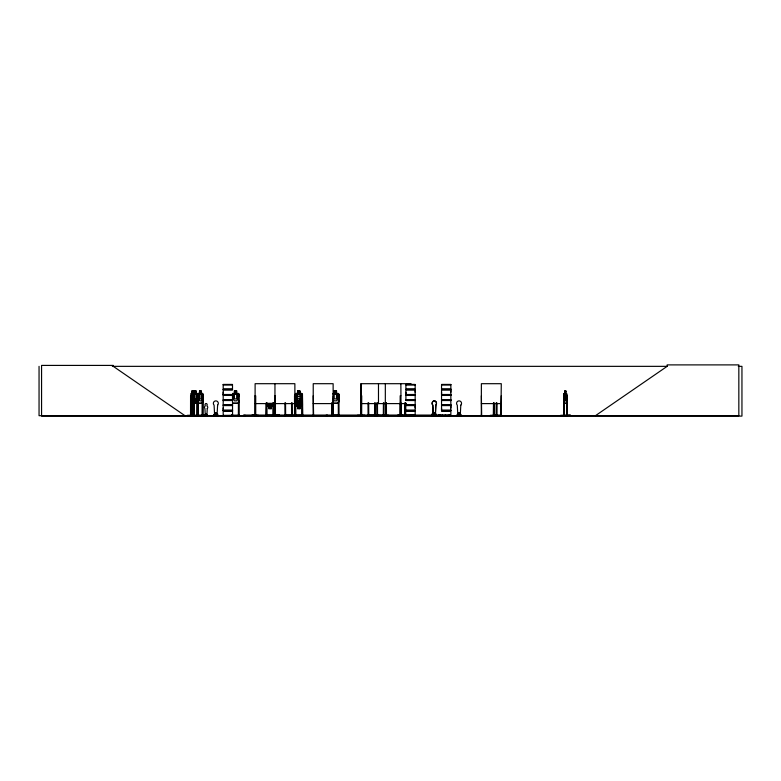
<?xml version="1.0" encoding="UTF-8"?>
<svg xmlns="http://www.w3.org/2000/svg" width="781" height="781" viewBox="0 0 781 781"><rect width="100%" height="100%" fill="white"/><g stroke="black" fill="none" stroke-linecap="round" stroke-linejoin="round"><path stroke-width="1.17" d="M232.504 410.162L223.19 410.162L223.2 407.877M232.504 394.503L223.19 394.503L223.2 392.218M405.905 394.503L405.905 389.934L415.17 389.934L415.16 394.503L405.905 394.503L405.915 392.218M415.16 407.877L415.16 405.583L405.905 405.583M415.16 392.218L415.16 389.934M450.852 410.162L441.538 410.162L441.548 407.877M450.852 394.503L441.538 394.503L441.548 392.218M450.842 407.877L450.842 405.583M450.842 392.218L450.842 389.934M357.376 415.316L364.834 415.287M435.349 414.731L435.798 405.144A2.489 2.158 -90 0 0 435.798 401.619A2.489 2.158 -90 0 0 432.742 401.619A2.489 2.158 -90 0 0 432.742 405.144L433.191 414.731L435.427 414.731L435.876 405.144A2.489 2.158 -90 0 0 435.876 401.619A2.489 2.158 -90 0 0 432.82 401.619A2.489 2.158 -90 0 0 432.82 405.144L433.27 414.731M434.207 413.579C433.104 412.729 434.558 413.901 433.943 413.129M434.09 413.608L433.533 413.393L434.099 413.061M215.654 413.5L216.161 413.354L215.683 413.09M459.326 413.5L458.896 413.09M405.817 415.609L405.749 414.965M441.45 399.94L450.862 400.028M458.759 413.432L459.121 413.579M564.136 403.299L566.635 403.299L566.879 400.858M566.635 403.299L566.986 394.288L565.883 393.429M490.136 415.638L500.26 415.677M490.156 415.316L500.113 415.316L490.156 415.59M496.775 415.677L496.794 402.811M560.543 415.629L570.511 415.316L560.553 415.59M560.553 415.316L570.511 415.316M567.172 415.677L567.191 395.791L566.674 395.791L566.674 415.687M207.15 414.594L207.336 415.668L187.352 415.59L207.268 415.287M193.883 415.629L193.991 402.811L194.088 415.687M481.321 415.629L481.379 383.696L501.285 383.696L500.904 415.687L501.285 395.791M258.189 415.677L251.941 415.287L258.404 415.687M258.374 415.307L251.941 415.307M190.886 400.868L191.257 403.299L197.212 403.299L197.71 400.858M197.212 403.299L197.866 394.298L198.423 393.429L199.604 393.429M202.377 403.221L202.953 400.858M388.704 415.316L382.905 415.316L388.694 415.629M397.588 415.629L402.684 415.687M295.13 398.866L295.97 396.426L301.72 396.426L302.472 398.866M302.472 400.868L301.632 403.299L295.882 403.299L295.12 400.868M336.582 393.429L338.163 393.429L339.032 394.288L339.032 400.868L338.134 403.221L333.624 403.221M339.032 400.868L338.193 403.299L333.585 403.299M564.214 403.299L564.224 393.429M266.136 415.687L266.292 402.811L266.126 415.277M294.749 402.976L294.662 415.677L295.159 414.965M367.851 415.629L367.919 414.965M376.637 415.629L376.706 414.965M269.015 403.455C266.136 406.276 270.089 405.915 270.05 403.172C270.041 405.895 273.838 406.276 271.036 403.465M299.943 408.678L299.943 406.227L301.163 405.407L301.163 400.838L299.943 398.876L299.943 394.327L297.659 394.327L297.659 398.896L296.429 400.838L296.429 405.407L297.659 406.227L297.571 408.756L300.021 408.756L300.021 406.305M297.571 390.978L297.649 393.507L296.429 394.327L296.429 398.896L297.659 400.858L297.659 405.407L298.83 403.172C299.826 406.891 302.432 405.427 299.308 402.615C302.735 399.111 299.719 398.378 298.791 402.078C297.805 398.378 294.906 399.12 298.303 402.605L296.751 405.417L299.943 405.407L299.943 400.838L301.163 398.896L301.163 394.327L299.943 393.507L299.943 391.056L297.649 391.056M433.914 413.491L433.66 413.1M193.21 391.056L192.038 391.056L191.521 394.327L191.521 398.896L192.106 400.858L193.21 400.858M432.166 415.668L432.83 415.687M434.841 415.668L434.431 415.677M435.232 414.067L435.056 415.677M441.929 415.677L442.105 415.101M442.105 415.365L442.759 415.512M445.336 415.365L444.477 415.677L445.58 415.668L445.336 415.101M204.7 415.677L204.856 414.594L205.052 415.287M204.729 415.668L205.549 415.277M205.344 415.463L204.739 415.287M207.004 415.658L207.365 415.677M214.258 415.101L214.277 414.067L213.486 415.658L213.867 415.101M213.974 415.668L214.707 415.668M214.199 415.668L214.921 415.668M217.997 415.668L214.053 415.668M460.77 415.365C460.731 413.823 455.255 416.166 457.197 415.365L457.461 414.067M457.188 415.668L457.91 415.668M457.402 415.668L458.164 415.687M460.019 415.512L460.224 415.687M461.2 415.668L456.983 415.101M196.109 393.507L196.91 394.327L196.91 398.896L196.109 400.858L194.615 400.858L193.815 398.896L193.815 394.327L194.615 393.507M232.513 415.492L223.171 415.677M595.454 415.687L667.15 366.348L667.15 364.893L738.836 364.893L738.836 415.687L39.05 415.687L39.05 366.348M332.989 394.327L334.209 393.507L334.209 391.056L336.494 391.056M432.03 415.512L450.862 415.492L450.852 411.079L441.538 411.079M431.825 415.677L432 414.067L433.279 414.067L433.279 415.101M432.205 415.687L450.842 415.365M205.178 415.56L204.71 415.463M217.02 415.687L216.483 415.658L217.743 415.687M217.518 415.677L217.704 414.067L217.43 415.101M459.745 415.687L460.927 415.365L460.614 414.067L460.946 415.687M231.645 415.638L231.742 414.965M294.544 415.638L294.525 395.791L295.755 395.791L295.823 415.687M112.347 366.348L667.521 366.348M738.289 366.348L741.95 366.348L741.95 416.107L41.569 416.107L41.569 365.41L113.265 365.41L113.265 366.348L184.951 415.687M411.06 383.696L361.056 383.696L360.998 415.687L360.978 383.696M223.19 384.418L232.513 384.418M405.895 384.418L415.18 384.418M441.529 384.418L450.862 384.418M223.2 384.877L232.494 384.877M405.915 384.877L415.16 384.877M441.548 384.877L450.842 384.877M450.852 389.016L441.538 389.016L441.538 384.603L450.862 384.603L450.842 389.016M223.132 389.329L232.572 389.329M405.837 389.329L415.238 389.329M441.48 389.329L450.92 389.329M223.132 389.612L232.572 389.612M405.837 389.612L415.238 389.612M441.48 389.612L450.92 389.612M232.504 389.934L223.19 389.934L223.19 394.503M191.999 390.978L193.249 390.978L193.249 393.429M194.498 393.429L194.498 390.978L196.158 390.978L196.109 403.299M297.571 390.978L300.021 390.978L300.021 393.429L301.603 393.429L302.472 394.288L302.472 405.437L301.691 406.305L295.989 406.305L295.13 405.446L295.13 394.298L295.901 393.429L297.571 393.429M564.146 393.429L564.927 393.429L564.848 390.978L565.961 390.978L565.922 393.507M194.557 391.056L196.109 391.056M199.604 391.056L201.273 391.056M234.398 391.056L236.682 391.056M564.888 391.056L565.922 391.056M192.067 393.429L191.189 393.429L190.857 394.337L190.935 415.687L191.12 395.791L190.574 395.791L190.535 415.687M193.18 393.429L194.615 393.429M196.099 393.429L197.193 393.429M201.273 393.429L202.455 393.429L203.07 394.288L202.416 403.299L198.345 403.299L197.818 400.868L198.403 403.299M232.65 393.429L234.32 393.429M236.76 393.429L238.351 393.429L239.211 394.288L239.211 415.687M191.208 393.507L197.173 393.507M198.394 393.507L202.435 393.507M232.679 393.507L238.312 393.507L239.132 394.327M295.94 393.507L301.573 393.507L302.393 394.327L302.794 415.677M332.901 393.507L338.134 393.507L338.944 394.327L339.022 415.687M564.165 393.507L566.606 393.507M197.7 394.288L197.71 415.677M203.011 394.288L202.377 393.507M563.892 394.298L563.892 415.677M194.615 394.327L196.109 394.327M223.132 394.825L232.572 394.825M405.837 394.825L415.238 394.825M441.48 394.825L450.92 394.825M223.132 395.108L232.572 395.108M405.837 395.108L415.238 395.108M441.48 395.108L450.92 395.108M232.504 395.43L223.19 395.43L223.19 399.833L232.494 399.716L223.102 399.96L232.513 400.028M450.852 395.43L441.538 395.43L441.538 399.833L450.862 399.833L450.842 395.43M202.953 395.791L202.289 395.791L202.24 415.687M239.132 395.791L238.459 395.791L238.381 415.687M255.114 395.791L255.67 395.791L255.709 415.687M275.527 395.791L274.678 395.791L274.639 415.687M302.384 395.791L301.71 395.791L301.632 415.687M313.23 395.791L313.601 415.687M333.136 395.791L332.755 415.687M338.944 395.791L338.271 395.791L338.349 415.687M360.968 395.791L361.73 395.791L361.652 415.687M400.868 395.791L400.184 395.791L400.106 415.687M481.379 395.791L481.672 415.687M563.872 395.791L564.399 395.791M193.21 398.896L192.106 398.896L192.106 394.327L193.21 394.327L193.239 415.687M194.615 398.896L196.109 398.896M297.659 398.896L299.943 398.876M415.16 399.716L405.915 399.716L405.905 395.43L415.17 395.43L415.17 399.833L405.817 399.96L415.18 400.077M441.548 399.716L450.842 399.716M232.513 400.262L223.19 400.243L223.2 404.665L232.504 404.665M405.895 400.233L415.18 400.233L415.16 404.665L405.905 404.665M223.2 400.526L232.494 400.526M405.915 400.526L415.16 400.526M441.548 400.526L450.842 400.526M297.659 400.858L299.943 400.838M563.823 400.868L564.243 403.221M191.208 403.221L197.173 403.221M198.394 403.221L202.435 403.221M232.679 403.221L238.312 403.221L239.132 400.858L238.371 403.299L232.621 403.299M301.573 403.221L295.94 403.221L295.208 400.858M564.165 403.221L566.606 403.221M255.114 403.601L294.867 403.601M313.23 403.601L333.136 403.601M361.056 403.601L406.247 403.601M481.379 403.601L501.285 403.601M450.852 404.665L441.538 404.665L441.538 400.262L450.862 400.243L450.842 404.665M223.132 404.988L232.572 404.988M405.837 404.988L415.238 404.988M441.48 404.988L450.92 404.988M223.132 405.271L232.572 405.271M405.837 405.271L415.238 405.271M441.48 405.271L450.92 405.271M232.504 405.583L223.19 405.583L223.19 410.162M405.905 410.162L415.17 410.162L415.17 405.583M223.132 410.474L232.572 410.474M405.837 410.474L415.238 410.474M441.48 410.474L450.92 410.474M223.132 410.757L232.572 410.757M405.837 410.757L415.238 410.757M441.48 410.757L450.92 410.757M232.504 411.079L223.19 411.079L223.19 415.492M405.905 411.079L415.17 411.079L415.17 415.492L403.181 415.59L415.16 415.365M207.141 414.594L207.199 415.463M214.892 414.896L216.552 414.896M438.727 414.896L440.386 414.896M458.105 414.896L458.945 414.896M190.505 414.965L191.189 414.965M192.692 414.965L193.444 414.965L193.434 415.687L193.385 395.791L192.741 395.791L192.692 415.687M193.708 414.965L194.381 414.965M197.046 414.965L198.315 414.965L198.315 415.687M202.22 414.965L203.011 414.965L203.001 415.687M213.769 415.101L217.528 415.365M232.572 414.965L232.416 415.687M238.381 414.965L239.211 414.965M481.35 414.965L481.75 415.687M493.416 414.965L494.061 414.965M496.208 414.965L496.853 414.965M563.814 414.965L564.458 414.965M567.25 414.965L566.606 414.965L566.635 415.687M232.572 415.17L238.381 415.17M267.043 415.17L279.032 415.277L271.573 415.687L279.032 415.59L279.09 415.072M285.631 415.17L291.44 415.17M291.821 415.316L301.632 415.17M332.394 415.17L338.193 415.17M368.749 415.17L374.548 415.17M377.535 415.17L388.743 415.687M414.135 415.307L397.607 415.287L402.645 415.316M187.352 415.316L205.579 415.287M223.2 415.365L232.494 415.365M313.201 415.687L313.23 383.696L333.136 383.696L333.155 415.687L333.165 414.965M401.073 415.638L400.868 383.696M292.338 415.629L292.192 402.811M273.604 402.811L274.014 415.677M197.544 415.629L197.603 395.791M295.208 405.407L296.028 406.227M267.248 406.227L266.428 405.407L267.209 406.305L272.911 406.305L273.692 405.437L273.692 403.24M193.795 394.327L193.18 390.978M197.134 393.429L197.759 394.288M565.844 393.507L566.362 398.896L565.844 400.858L564.888 400.858L564.37 394.327L564.927 390.978M332.989 398.896L334.209 400.858L336.494 400.858L337.724 398.896L337.724 394.327L336.494 393.507L336.582 390.978L334.131 390.978L334.131 393.429M193.942 393.429L194.391 394.327M193.922 393.507L194.313 394.327M566.547 393.429L566.869 415.687M301.651 396.514L302.393 398.876M193.014 400.858L193.493 403.221M193.454 403.299L192.897 394.298L193.415 393.429L193.024 415.687M493.338 415.287L493.475 402.811M566.986 414.965L567.006 415.687M564.399 402.811L564.429 415.687M564.214 414.965L564.214 415.687M564.165 395.791L564.194 415.687M496.589 415.687L496.55 402.811L496.472 415.687M496.267 402.811L496.238 415.687M493.992 402.811L494.031 415.687M493.797 415.687L493.758 402.811L493.66 415.687M481.418 414.965L481.418 415.687M459.638 415.101L459.628 412.924L458.496 412.924L458.496 415.101M450.842 394.503L450.852 389.934L441.538 389.934L441.538 394.503M450.842 410.162L450.852 405.583L441.538 405.583L441.538 410.162M450.549 415.687L450.549 415.072L243.447 415.072L243.447 415.687M449.104 415.072L449.104 415.687M436.257 415.365L436.257 414.067L434.978 414.067L434.978 415.101M434.109 415.101L434.197 412.924L433.123 412.924L433.211 415.101M432.254 414.067L432.254 415.101M411.304 414.965L411.265 415.687M411.236 414.965L411.109 415.687M410.982 414.965L410.943 415.687M410.913 414.965L410.786 415.687M410.63 414.965L410.65 415.687L410.581 415.17M405.7 402.811L405.69 415.687M405.524 402.811L405.407 415.687M405.28 414.965L405.31 415.687M405.202 402.811L405.144 415.687M405.027 402.811L404.968 415.687M400.799 402.811L400.79 415.687M400.624 402.811L400.682 415.687M400.516 414.965L400.419 415.687M400.302 402.811L400.272 415.687M386.41 402.976L386.458 415.687M386.214 402.976L386.263 415.687M386.097 414.965L386.068 415.687M385.99 402.976L385.99 415.687M385.785 402.976L385.736 415.687M385.326 383.696L385.326 403.601M384.164 414.965L384.164 415.687M384.086 402.811L384.008 415.687M383.491 414.965L383.491 415.687M383.412 402.811L383.334 415.687M378.482 383.696L378.482 403.601M377.457 402.811L377.535 415.687M377.379 414.965L377.379 415.687M376.784 402.811L376.862 415.687M375.378 414.965L375.378 415.687M375.3 402.811L375.3 415.687M374.704 414.965L374.704 415.687M374.626 402.811L374.548 415.687M368.671 402.811L368.749 415.687M368.593 414.965L368.593 415.687M367.997 402.811L368.076 415.687M362.482 415.072L362.482 415.687M361.808 414.965L361.808 415.687M361.32 414.965L361.457 415.687M361.232 395.791L361.232 415.687M338.193 414.965L338.193 415.687M332.394 414.965L332.394 415.687M332.315 402.811L332.237 415.687M331.72 414.965L331.72 415.687M331.642 402.811L331.564 415.687M327.298 415.072L327.298 415.687M326.273 415.072L326.273 415.687M302.462 414.965L302.54 415.687M301.788 414.965L301.788 415.687M295.667 414.965L295.677 415.687M295.072 395.791L295.081 415.687M294.925 415.687L294.867 383.696L255.114 383.696L255.084 415.687L255.065 415.072M292.114 414.965L292.114 415.687M291.518 402.811L291.596 415.687M291.44 414.965L291.44 415.687M285.553 402.811L285.631 415.687M285.475 414.965L285.475 415.687M284.88 402.811L284.958 415.687M284.801 414.965L284.801 415.687M279.471 415.072L279.471 415.687M276.513 415.072L276.513 415.687M275.429 402.976L275.429 415.687M275.303 395.791L275.273 415.687M275.185 395.791L275.166 415.687M274.961 383.696L274.941 415.687M274.892 402.976L274.853 415.687M273.682 414.965L273.76 415.687M272.999 414.965L273.008 415.687M272.93 402.811L272.852 415.687M272.384 403.123L272.384 405.407L271.163 406.227L271.163 408.678M271.241 406.305L271.241 408.756L268.791 408.756L268.879 406.227L267.649 405.407L267.649 403.123M271.163 403.123L271.163 405.407L268.879 405.407L268.879 403.123M266.965 402.811L267.053 415.687M266.887 414.965L266.887 415.687M255.455 395.791L255.436 415.687M255.338 395.791L255.338 415.687M244.902 415.072L244.902 415.687M239.054 414.965L239.054 415.687M238.537 414.965L238.537 415.687M232.494 395.791L232.572 415.687M231.898 414.965L231.898 415.687M216.425 415.101L216.425 412.924L215.283 412.924L215.283 415.101M206.487 415.287L206.487 413.832L205.725 413.832L205.725 415.287M202.953 394.327L202.923 415.687M202.767 395.791L202.679 415.687M202.66 414.965L202.582 415.687M202.474 395.791L202.416 415.687M199.604 390.978L198.794 398.896L199.663 400.858L201.273 400.858L202.142 398.896L201.332 390.978L199.546 390.978L199.546 393.429M198.13 415.687L198.257 395.791L197.105 395.791L197.046 415.687M198.071 395.791L197.993 415.687M197.896 414.965L197.866 415.687M197.437 414.965L197.408 415.687M197.3 395.791L197.242 415.687M194.567 390.978L194.615 403.299M194.313 402.811L194.313 415.687M193.766 402.811L193.727 415.687M192.887 414.965L192.77 415.687M192.067 390.978L192.038 393.507M191.16 414.965L191.16 415.687M190.798 395.791L190.789 415.687M207.268 408.531L206.926 414.926L205.266 414.926L204.925 408.531A1.66 1.66 0 0 1 205.266 405.925C203.753 402.654 208.439 402.654 206.926 405.925A1.66 1.66 0 0 1 207.268 408.531M217.606 405.144L217.089 414.731L214.599 414.731L214.082 405.144A2.489 2.489 0 0 1 214.082 401.619A2.489 2.489 0 0 1 217.596 401.619A2.489 2.489 0 0 1 217.596 405.144M460.81 405.144L460.292 414.731L457.803 414.731L457.285 405.144A2.489 2.489 0 0 1 457.295 401.619A2.489 2.489 0 0 1 460.81 401.619A2.489 2.489 0 0 1 460.81 405.144M237.912 398.896L236.682 400.858L234.398 400.858L233.177 398.896L233.177 394.327L234.398 393.507L234.32 390.978L236.76 390.978L236.682 393.507L237.912 394.327L237.912 398.896M232.513 384.603L223.19 384.603L223.2 389.016L232.504 389.016L232.504 384.603M415.18 384.603L405.895 384.603L405.915 389.016L415.17 389.016L415.17 384.603M193.014 391.466L192.302 391.466L192.302 392.287L193.014 392.287L193.014 391.466M195.846 391.466L194.879 391.466L194.879 392.287L195.846 392.287L195.846 391.466M200.99 391.466L199.946 391.466L199.946 392.287L200.99 392.287L200.99 391.466M236.272 391.466L234.808 391.466L234.808 392.287L236.272 392.287L236.272 391.466M299.533 391.466L298.059 391.466L298.059 392.287L299.533 392.287L299.533 391.466M336.094 391.466L334.619 391.466L334.619 392.287L336.094 392.287L336.094 391.466M565.678 391.466L565.053 391.466L565.053 392.287L565.678 392.287L565.678 391.466M201.273 394.327L199.663 394.327L199.663 398.896L201.273 398.896L201.273 394.327M236.682 394.327L234.398 394.327L234.398 398.896L236.682 398.896L236.682 394.327M336.494 394.327L334.209 394.327L334.209 398.896L336.494 398.896L336.494 394.327M565.844 394.327L564.888 394.327L564.888 398.896L565.844 398.896L565.844 394.327M270.753 407.448L269.279 407.448L269.279 408.268L270.753 408.268L270.753 407.448M299.533 407.448L298.059 407.448L298.059 408.268L299.533 408.268L299.533 407.448"/></g></svg>
